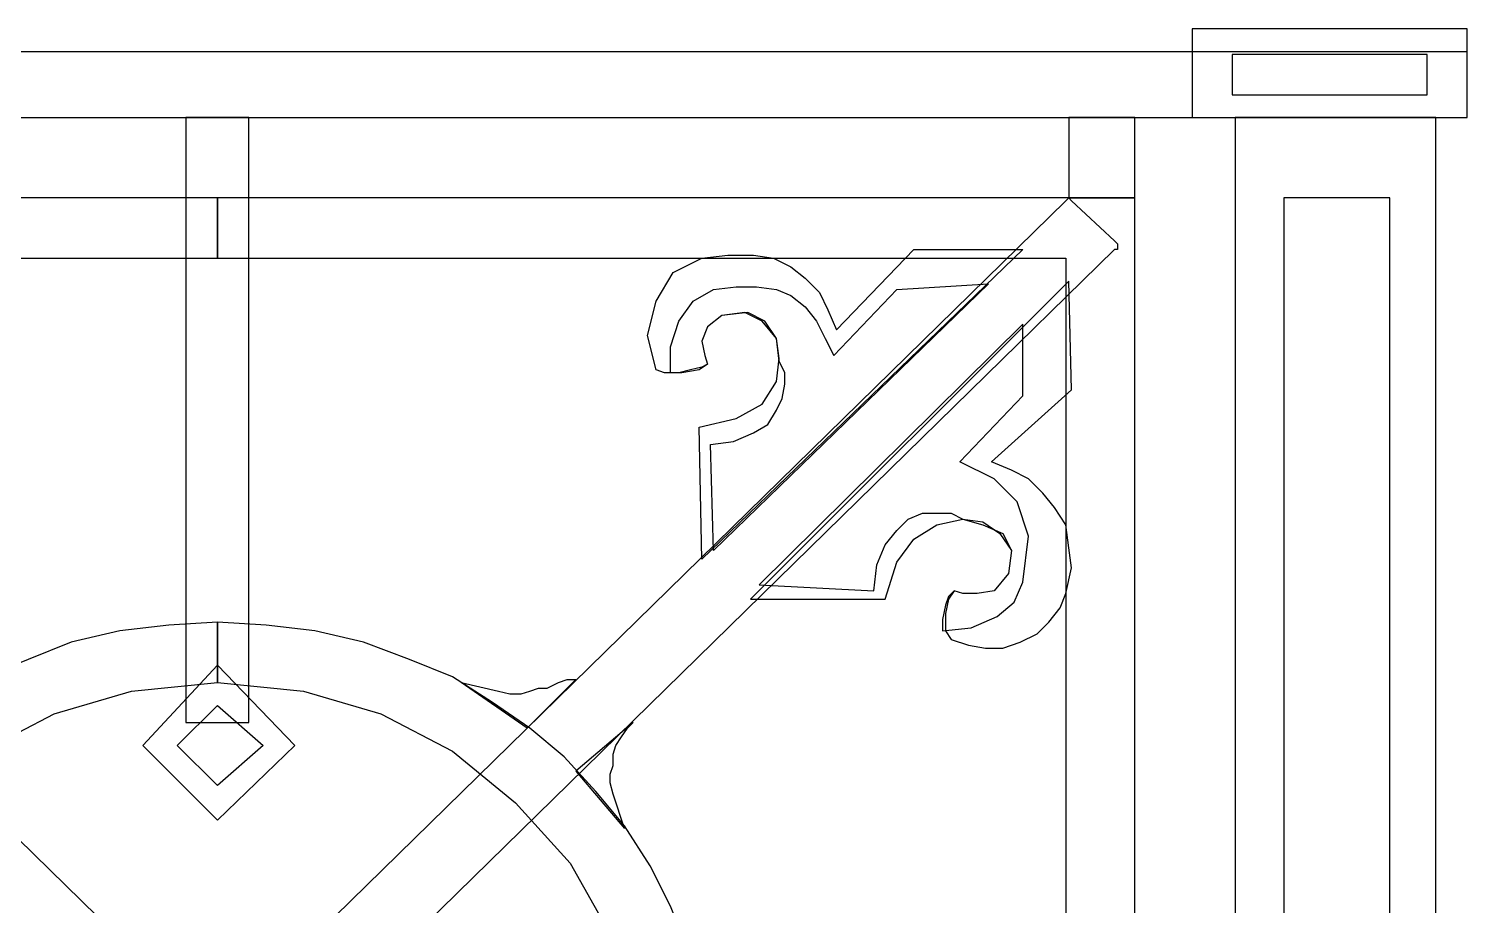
# Model space of a CAD drawing. Header units: centimetres. Extents: x -57 to 52, y -31 to 17.
# Drawn here: x 19.3 to 52.32, y -3.14 to 16.98 of the extents above; entities that cross this region are included whole.
import ezdxf

# ---------------------------------------------------------------- set-up
doc = ezdxf.new("R2010")
doc.units = ezdxf.units.CM
doc.header["$MEASUREMENT"] = 0
doc.layers.add('layer 1', color=7, linetype='Continuous')

msp = doc.modelspace()

# ---------------------------------------------------------------- linework, layer by layer
at = {"layer": 'layer 1', "color": 44}
for points, knots in [([(45.99899, 16.97884), (45.99899, 16.97884), (52.31543, 16.97884), (52.31543, 16.97884), (52.31543, 16.97884), (52.31543, 16.97884), (52.31543, 14.93916), (52.31543, 14.93916), (52.31543, 14.93916), (52.31543, 14.93916), (45.99899, 14.93916), (45.99899, 14.93916), (45.99899, 14.93916), (45.99899, 14.93916), (45.99899, 16.97884), (45.99899, 16.97884)], [0, 0, 0, 0, 0.25, 0.25, 0.25, 0.25, 0.5, 0.5, 0.5, 0.5, 0.75, 0.75, 0.75, 0.75, 1, 1, 1, 1]), ([(48.10447, 13.09686), (48.10447, 13.09686), (50.53893, 13.09686), (50.53893, 13.09686), (50.53893, 13.09686), (50.53893, 13.09686), (50.53893, -28.22319), (50.53893, -28.22319), (50.53893, -28.22319), (50.53893, -28.22319), (48.10447, -28.22319), (48.10447, -28.22319), (48.10447, -28.22319), (48.10447, -28.22319), (48.10447, 13.09686), (48.10447, 13.09686)], [0, 0, 0, 0, 0.25, 0.25, 0.25, 0.25, 0.5, 0.5, 0.5, 0.5, 0.75, 0.75, 0.75, 0.75, 1, 1, 1, 1]), ([(41.32745, 11.12297), (41.32745, 11.12297), (39.22197, 10.99138), (39.22197, 10.99138), (39.22197, 10.99138), (39.22197, 10.99138), (37.77445, 9.47807), (37.77445, 9.47807), (37.77445, 9.47807), (37.77445, 9.47807), (37.57706, 9.87284), (37.57706, 9.87284), (37.57706, 9.87284), (37.57706, 9.87284), (37.37968, 10.26762), (37.37968, 10.26762), (37.37968, 10.26762), (37.37968, 10.26762), (37.11649, 10.5966), (37.11649, 10.5966), (37.11649, 10.5966), (37.11649, 10.5966), (36.78751, 10.85979), (36.78751, 10.85979), (36.78751, 10.85979), (36.78751, 10.85979), (36.45853, 10.99138), (36.45853, 10.99138), (36.45853, 10.99138), (36.45853, 10.99138), (35.99795, 11.05718), (35.99795, 11.05718), (35.99795, 11.05718), (35.99795, 11.05718), (35.53738, 11.05718), (35.53738, 11.05718), (35.53738, 11.05718), (35.53738, 11.05718), (35.01101, 10.99138), (35.01101, 10.99138), (35.01101, 10.99138), (35.01101, 10.99138), (34.55044, 10.72819), (34.55044, 10.72819), (34.55044, 10.72819), (34.55044, 10.72819), (34.22145, 10.26762), (34.22145, 10.26762), (34.22145, 10.26762), (34.22145, 10.26762), (34.02407, 9.67545), (34.02407, 9.67545), (34.02407, 9.67545), (34.02407, 9.67545), (34.02407, 9.08329), (34.02407, 9.08329), (34.02407, 9.08329), (34.02407, 9.08329), (34.22145, 9.08329), (34.22145, 9.08329), (34.22145, 9.08329), (34.22145, 9.08329), (34.48464, 9.14908), (34.48464, 9.14908), (34.48464, 9.14908), (34.48464, 9.14908), (34.74782, 9.21488), (34.74782, 9.21488), (34.74782, 9.21488), (34.74782, 9.21488), (34.87942, 9.28068), (34.87942, 9.28068), (34.87942, 9.28068), (34.87942, 9.28068), (34.81362, 9.47807), (34.81362, 9.47807), (34.81362, 9.47807), (34.81362, 9.47807), (34.74782, 9.80705), (34.74782, 9.80705), (34.74782, 9.80705), (34.74782, 9.80705), (34.87942, 10.13603), (34.87942, 10.13603), (34.87942, 10.13603), (34.87942, 10.13603), (35.2084, 10.39921), (35.2084, 10.39921), (35.2084, 10.39921), (35.2084, 10.39921), (35.80057, 10.46501), (35.80057, 10.46501), (35.80057, 10.46501), (35.80057, 10.46501), (36.19534, 10.26762), (36.19534, 10.26762), (36.19534, 10.26762), (36.19534, 10.26762), (36.45853, 9.87284), (36.45853, 9.87284), (36.45853, 9.87284), (36.45853, 9.87284), (36.52432, 9.34647), (36.52432, 9.34647), (36.52432, 9.34647), (36.52432, 9.34647), (36.65592, 9.08329), (36.65592, 9.08329), (36.65592, 9.08329), (36.65592, 9.08329), (36.65592, 8.8201), (36.65592, 8.8201), (36.65592, 8.8201), (36.65592, 8.8201), (36.59012, 8.49112), (36.59012, 8.49112), (36.59012, 8.49112), (36.59012, 8.49112), (36.45853, 8.22794), (36.45853, 8.22794), (36.45853, 8.22794), (36.45853, 8.22794), (36.26114, 7.89895), (36.26114, 7.89895), (36.26114, 7.89895), (36.26114, 7.89895), (35.93216, 7.70157), (35.93216, 7.70157), (35.93216, 7.70157), (35.93216, 7.70157), (35.47158, 7.50418), (35.47158, 7.50418), (35.47158, 7.50418), (35.47158, 7.50418), (34.94521, 7.43838), (34.94521, 7.43838), (34.94521, 7.43838), (34.94521, 7.43838), (35.01101, 5.00392), (35.01101, 5.00392), (35.01101, 5.00392), (35.01101, 5.00392), (41.32745, 11.12297), (41.32745, 11.12297)], [0, 0, 0, 0, 0.02777778, 0.02777778, 0.02777778, 0.02777778, 0.05555556, 0.05555556, 0.05555556, 0.05555556, 0.08333333, 0.08333333, 0.08333333, 0.08333333, 0.11111111, 0.11111111, 0.11111111, 0.11111111, 0.13888889, 0.13888889, 0.13888889, 0.13888889, 0.16666667, 0.16666667, 0.16666667, 0.16666667, 0.19444444, 0.19444444, 0.19444444, 0.19444444, 0.22222222, 0.22222222, 0.22222222, 0.22222222, 0.25, 0.25, 0.25, 0.25, 0.27777778, 0.27777778, 0.27777778, 0.27777778, 0.30555556, 0.30555556, 0.30555556, 0.30555556, 0.33333333, 0.33333333, 0.33333333, 0.33333333, 0.36111111, 0.36111111, 0.36111111, 0.36111111, 0.38888889, 0.38888889, 0.38888889, 0.38888889, 0.41666667, 0.41666667, 0.41666667, 0.41666667, 0.44444444, 0.44444444, 0.44444444, 0.44444444, 0.47222222, 0.47222222, 0.47222222, 0.47222222, 0.5, 0.5, 0.5, 0.5, 0.52777778, 0.52777778, 0.52777778, 0.52777778, 0.55555556, 0.55555556, 0.55555556, 0.55555556, 0.58333333, 0.58333333, 0.58333333, 0.58333333, 0.61111111, 0.61111111, 0.61111111, 0.61111111, 0.63888889, 0.63888889, 0.63888889, 0.63888889, 0.66666667, 0.66666667, 0.66666667, 0.66666667, 0.69444444, 0.69444444, 0.69444444, 0.69444444, 0.72222222, 0.72222222, 0.72222222, 0.72222222, 0.75, 0.75, 0.75, 0.75, 0.77777778, 0.77777778, 0.77777778, 0.77777778, 0.80555556, 0.80555556, 0.80555556, 0.80555556, 0.83333333, 0.83333333, 0.83333333, 0.83333333, 0.86111111, 0.86111111, 0.86111111, 0.86111111, 0.88888889, 0.88888889, 0.88888889, 0.88888889, 0.91666667, 0.91666667, 0.91666667, 0.91666667, 0.94444444, 0.94444444, 0.94444444, 0.94444444, 0.97222222, 0.97222222, 0.97222222, 0.97222222, 1, 1, 1, 1]), ([(42.11701, 10.20182), (42.11701, 10.20182), (42.11701, 8.55692), (42.11701, 8.55692), (42.11701, 8.55692), (42.11701, 8.55692), (40.66949, 7.0436), (40.66949, 7.0436), (40.66949, 7.0436), (40.66949, 7.0436), (41.45904, 6.64883), (41.45904, 6.64883), (41.45904, 6.64883), (41.45904, 6.64883), (41.98541, 6.12246), (41.98541, 6.12246), (41.98541, 6.12246), (41.98541, 6.12246), (42.2486, 5.3329), (42.2486, 5.3329), (42.2486, 5.3329), (42.2486, 5.3329), (42.11701, 4.28016), (42.11701, 4.28016), (42.11701, 4.28016), (42.11701, 4.28016), (41.91962, 3.81959), (41.91962, 3.81959), (41.91962, 3.81959), (41.91962, 3.81959), (41.52484, 3.49061), (41.52484, 3.49061), (41.52484, 3.49061), (41.52484, 3.49061), (40.93267, 3.22742), (40.93267, 3.22742), (40.93267, 3.22742), (40.93267, 3.22742), (40.27471, 3.16162), (40.27471, 3.16162), (40.27471, 3.16162), (40.27471, 3.16162), (40.27471, 3.42481), (40.27471, 3.42481), (40.27471, 3.42481), (40.27471, 3.42481), (40.34051, 3.75379), (40.34051, 3.75379), (40.34051, 3.75379), (40.34051, 3.75379), (40.4063, 3.95118), (40.4063, 3.95118), (40.4063, 3.95118), (40.4063, 3.95118), (40.5379, 4.08277), (40.5379, 4.08277), (40.5379, 4.08277), (40.5379, 4.08277), (40.73529, 4.01698), (40.73529, 4.01698), (40.73529, 4.01698), (40.73529, 4.01698), (41.06427, 4.01698), (41.06427, 4.01698), (41.06427, 4.01698), (41.06427, 4.01698), (41.45904, 4.08277), (41.45904, 4.08277), (41.45904, 4.08277), (41.45904, 4.08277), (41.78803, 4.47755), (41.78803, 4.47755), (41.78803, 4.47755), (41.78803, 4.47755), (41.85382, 5.00392), (41.85382, 5.00392), (41.85382, 5.00392), (41.85382, 5.00392), (41.59064, 5.3987), (41.59064, 5.3987), (41.59064, 5.3987), (41.59064, 5.3987), (41.19586, 5.66188), (41.19586, 5.66188), (41.19586, 5.66188), (41.19586, 5.66188), (40.73529, 5.72768), (40.73529, 5.72768), (40.73529, 5.72768), (40.73529, 5.72768), (40.4721, 5.85927), (40.4721, 5.85927), (40.4721, 5.85927), (40.4721, 5.85927), (40.14312, 5.85927), (40.14312, 5.85927), (40.14312, 5.85927), (40.14312, 5.85927), (39.81414, 5.85927), (39.81414, 5.85927), (39.81414, 5.85927), (39.81414, 5.85927), (39.48516, 5.72768), (39.48516, 5.72768), (39.48516, 5.72768), (39.48516, 5.72768), (39.22197, 5.46449), (39.22197, 5.46449), (39.22197, 5.46449), (39.22197, 5.46449), (38.95879, 5.13551), (38.95879, 5.13551), (38.95879, 5.13551), (38.95879, 5.13551), (38.7614, 4.67494), (38.7614, 4.67494), (38.7614, 4.67494), (38.7614, 4.67494), (38.6956, 4.08277), (38.6956, 4.08277), (38.6956, 4.08277), (38.6956, 4.08277), (36.06375, 4.21436), (36.06375, 4.21436), (36.06375, 4.21436), (36.06375, 4.21436), (42.11701, 10.20182), (42.11701, 10.20182)], [0, 0, 0, 0, 0.03125, 0.03125, 0.03125, 0.03125, 0.0625, 0.0625, 0.0625, 0.0625, 0.09375, 0.09375, 0.09375, 0.09375, 0.125, 0.125, 0.125, 0.125, 0.15625, 0.15625, 0.15625, 0.15625, 0.1875, 0.1875, 0.1875, 0.1875, 0.21875, 0.21875, 0.21875, 0.21875, 0.25, 0.25, 0.25, 0.25, 0.28125, 0.28125, 0.28125, 0.28125, 0.3125, 0.3125, 0.3125, 0.3125, 0.34375, 0.34375, 0.34375, 0.34375, 0.375, 0.375, 0.375, 0.375, 0.40625, 0.40625, 0.40625, 0.40625, 0.4375, 0.4375, 0.4375, 0.4375, 0.46875, 0.46875, 0.46875, 0.46875, 0.5, 0.5, 0.5, 0.5, 0.53125, 0.53125, 0.53125, 0.53125, 0.5625, 0.5625, 0.5625, 0.5625, 0.59375, 0.59375, 0.59375, 0.59375, 0.625, 0.625, 0.625, 0.625, 0.65625, 0.65625, 0.65625, 0.65625, 0.6875, 0.6875, 0.6875, 0.6875, 0.71875, 0.71875, 0.71875, 0.71875, 0.75, 0.75, 0.75, 0.75, 0.78125, 0.78125, 0.78125, 0.78125, 0.8125, 0.8125, 0.8125, 0.8125, 0.84375, 0.84375, 0.84375, 0.84375, 0.875, 0.875, 0.875, 0.875, 0.90625, 0.90625, 0.90625, 0.90625, 0.9375, 0.9375, 0.9375, 0.9375, 0.96875, 0.96875, 0.96875, 0.96875, 1, 1, 1, 1]), ([(22.70711, 0.52977), (22.70711, 0.52977), (23.62826, -0.39137), (23.62826, -0.39137), (23.62826, -0.39137), (23.62826, -0.39137), (24.681, 0.52977), (24.681, 0.52977), (24.681, 0.52977), (24.681, 0.52977), (23.62826, 1.45092), (23.62826, 1.45092), (23.62826, 1.45092), (23.62826, 1.45092), (22.70711, 0.52977), (22.70711, 0.52977)], [0, 0, 0, 0, 0.25, 0.25, 0.25, 0.25, 0.5, 0.5, 0.5, 0.5, 0.75, 0.75, 0.75, 0.75, 1, 1, 1, 1])]:
    msp.add_open_spline(points, degree=3, knots=knots, dxfattribs=at)
at = {"layer": 'layer 1', "color": 29}
for points, knots in [([(-56.97217, 16.45247), (-56.97217, 16.45247), (52.31543, 16.45247), (52.31543, 16.45247), (52.31543, 16.45247), (52.31543, 16.45247), (52.31543, 14.93916), (52.31543, 14.93916), (52.31543, 14.93916), (52.31543, 14.93916), (-56.97217, 14.93916), (-56.97217, 14.93916), (-56.97217, 14.93916), (-56.97217, 14.93916), (-56.97217, 16.45247), (-56.97217, 16.45247)], [0, 0, 0, 0, 0.25, 0.25, 0.25, 0.25, 0.5, 0.5, 0.5, 0.5, 0.75, 0.75, 0.75, 0.75, 1, 1, 1, 1]), ([(22.9045, 14.93916), (22.9045, 14.93916), (24.35202, 14.93916), (24.35202, 14.93916), (24.35202, 14.93916), (24.35202, 14.93916), (24.35202, 1.05614), (24.35202, 1.05614), (24.35202, 1.05614), (24.35202, 1.05614), (22.9045, 1.05614), (22.9045, 1.05614), (22.9045, 1.05614), (22.9045, 1.05614), (22.9045, 14.93916), (22.9045, 14.93916)], [0, 0, 0, 0, 0.25, 0.25, 0.25, 0.25, 0.5, 0.5, 0.5, 0.5, 0.75, 0.75, 0.75, 0.75, 1, 1, 1, 1]), ([(43.16975, 14.93916), (43.16975, 14.93916), (44.68306, 14.93916), (44.68306, 14.93916), (44.68306, 14.93916), (44.68306, 14.93916), (44.68306, 13.09686), (44.68306, 13.09686), (44.68306, 13.09686), (44.68306, 13.09686), (43.16975, 13.09686), (43.16975, 13.09686), (43.16975, 13.09686), (43.16975, 13.09686), (43.16975, 14.93916), (43.16975, 14.93916)], [0, 0, 0, 0, 0.25, 0.25, 0.25, 0.25, 0.5, 0.5, 0.5, 0.5, 0.75, 0.75, 0.75, 0.75, 1, 1, 1, 1]), ([(46.98593, 14.93916), (46.98593, 14.93916), (51.59167, 14.93916), (51.59167, 14.93916), (51.59167, 14.93916), (51.59167, 14.93916), (51.59167, -29.53912), (51.59167, -29.53912), (51.59167, -29.53912), (51.59167, -29.53912), (46.98593, -29.53912), (46.98593, -29.53912), (46.98593, -29.53912), (46.98593, -29.53912), (46.98593, 14.93916), (46.98593, 14.93916)], [0, 0, 0, 0, 0.25, 0.25, 0.25, 0.25, 0.5, 0.5, 0.5, 0.5, 0.75, 0.75, 0.75, 0.75, 1, 1, 1, 1]), ([(2.50766, 13.09686), (2.50766, 13.09686), (23.62826, 13.09686), (23.62826, 13.09686), (23.62826, 13.09686), (23.62826, 13.09686), (23.62826, 11.71514), (23.62826, 11.71514), (23.62826, 11.71514), (23.62826, 11.71514), (4.08677, 11.71514), (4.08677, 11.71514), (4.08677, 11.71514), (4.08677, 11.71514), (4.08677, -26.24931), (4.08677, -26.24931), (4.08677, -26.24931), (4.08677, -26.24931), (23.62826, -26.24931), (23.62826, -26.24931), (23.62826, -26.24931), (23.62826, -26.24931), (23.62826, -27.63103), (23.62826, -27.63103), (23.62826, -27.63103), (23.62826, -27.63103), (2.50766, -27.63103), (2.50766, -27.63103), (2.50766, -27.63103), (2.50766, -27.63103), (2.50766, 13.09686), (2.50766, 13.09686)], [0, 0, 0, 0, 0.125, 0.125, 0.125, 0.125, 0.25, 0.25, 0.25, 0.25, 0.375, 0.375, 0.375, 0.375, 0.5, 0.5, 0.5, 0.5, 0.625, 0.625, 0.625, 0.625, 0.75, 0.75, 0.75, 0.75, 0.875, 0.875, 0.875, 0.875, 1, 1, 1, 1]), ([(2.96823, 12.10992), (2.96823, 12.10992), (3.82358, 13.03106), (3.82358, 13.03106), (3.82358, 13.03106), (3.82358, 13.03106), (3.88938, 13.09686), (3.88938, 13.09686), (3.88938, 13.09686), (3.88938, 13.09686), (3.95517, 13.09686), (3.95517, 13.09686), (3.95517, 13.09686), (3.95517, 13.09686), (4.02097, 13.09686), (4.02097, 13.09686), (4.02097, 13.09686), (4.02097, 13.09686), (4.08677, 13.03106), (4.08677, 13.03106), (4.08677, 13.03106), (4.08677, 13.03106), (44.22249, -26.24931), (44.22249, -26.24931), (44.22249, -26.24931), (44.22249, -26.24931), (44.28828, -26.24931), (44.28828, -26.24931), (44.28828, -26.24931), (44.28828, -26.24931), (44.28828, -26.3151), (44.28828, -26.3151), (44.28828, -26.3151), (44.28828, -26.3151), (44.28828, -26.3809), (44.28828, -26.3809), (44.28828, -26.3809), (44.28828, -26.3809), (44.22249, -26.4467), (44.22249, -26.4467), (44.22249, -26.4467), (44.22249, -26.4467), (43.23554, -27.36784), (43.23554, -27.36784), (43.23554, -27.36784), (43.23554, -27.36784), (43.16975, -27.43364), (43.16975, -27.43364), (43.16975, -27.43364), (43.16975, -27.43364), (43.16975, -27.43364), (43.16975, -27.43364), (43.16975, -27.43364), (43.16975, -27.43364), (43.16975, -27.43364), (43.16975, -27.43364), (43.16975, -27.43364), (43.16975, -27.43364), (43.10395, -27.36784), (43.10395, -27.36784), (43.10395, -27.36784), (43.10395, -27.36784), (2.96823, 11.91253), (2.96823, 11.91253), (2.96823, 11.91253), (2.96823, 11.91253), (2.90243, 11.91253), (2.90243, 11.91253), (2.90243, 11.91253), (2.90243, 11.91253), (2.90243, 11.97832), (2.90243, 11.97832), (2.90243, 11.97832), (2.90243, 11.97832), (2.90243, 12.04412), (2.90243, 12.04412), (2.90243, 12.04412), (2.90243, 12.04412), (2.96823, 12.10992), (2.96823, 12.10992)], [0, 0, 0, 0, 0.05, 0.05, 0.05, 0.05, 0.1, 0.1, 0.1, 0.1, 0.15, 0.15, 0.15, 0.15, 0.2, 0.2, 0.2, 0.2, 0.25, 0.25, 0.25, 0.25, 0.3, 0.3, 0.3, 0.3, 0.35, 0.35, 0.35, 0.35, 0.4, 0.4, 0.4, 0.4, 0.45, 0.45, 0.45, 0.45, 0.5, 0.5, 0.5, 0.5, 0.55, 0.55, 0.55, 0.55, 0.6, 0.6, 0.6, 0.6, 0.65, 0.65, 0.65, 0.65, 0.7, 0.7, 0.7, 0.7, 0.75, 0.75, 0.75, 0.75, 0.8, 0.8, 0.8, 0.8, 0.85, 0.85, 0.85, 0.85, 0.9, 0.9, 0.9, 0.9, 0.95, 0.95, 0.95, 0.95, 1, 1, 1, 1]), ([(44.22249, 12.10992), (44.22249, 12.10992), (43.23554, 13.03106), (43.23554, 13.03106), (43.23554, 13.03106), (43.23554, 13.03106), (43.16975, 13.09686), (43.16975, 13.09686), (43.16975, 13.09686), (43.16975, 13.09686), (43.16975, 13.09686), (43.16975, 13.09686), (43.16975, 13.09686), (43.16975, 13.09686), (43.16975, 13.09686), (43.16975, 13.09686), (43.16975, 13.09686), (43.16975, 13.09686), (43.10395, 13.03106), (43.10395, 13.03106), (43.10395, 13.03106), (43.10395, 13.03106), (2.96823, -26.24931), (2.96823, -26.24931), (2.96823, -26.24931), (2.96823, -26.24931), (2.90243, -26.24931), (2.90243, -26.24931), (2.90243, -26.24931), (2.90243, -26.24931), (2.90243, -26.3151), (2.90243, -26.3151), (2.90243, -26.3151), (2.90243, -26.3151), (2.90243, -26.3809), (2.90243, -26.3809), (2.90243, -26.3809), (2.90243, -26.3809), (2.96823, -26.4467), (2.96823, -26.4467), (2.96823, -26.4467), (2.96823, -26.4467), (3.82358, -27.36784), (3.82358, -27.36784), (3.82358, -27.36784), (3.82358, -27.36784), (3.88938, -27.43364), (3.88938, -27.43364), (3.88938, -27.43364), (3.88938, -27.43364), (3.95517, -27.43364), (3.95517, -27.43364), (3.95517, -27.43364), (3.95517, -27.43364), (4.02097, -27.43364), (4.02097, -27.43364), (4.02097, -27.43364), (4.02097, -27.43364), (4.08677, -27.36784), (4.08677, -27.36784), (4.08677, -27.36784), (4.08677, -27.36784), (44.22249, 11.91253), (44.22249, 11.91253), (44.22249, 11.91253), (44.22249, 11.91253), (44.28828, 11.91253), (44.28828, 11.91253), (44.28828, 11.91253), (44.28828, 11.91253), (44.28828, 11.97832), (44.28828, 11.97832), (44.28828, 11.97832), (44.28828, 11.97832), (44.28828, 12.04412), (44.28828, 12.04412), (44.28828, 12.04412), (44.28828, 12.04412), (44.22249, 12.10992), (44.22249, 12.10992)], [0, 0, 0, 0, 0.05, 0.05, 0.05, 0.05, 0.1, 0.1, 0.1, 0.1, 0.15, 0.15, 0.15, 0.15, 0.2, 0.2, 0.2, 0.2, 0.25, 0.25, 0.25, 0.25, 0.3, 0.3, 0.3, 0.3, 0.35, 0.35, 0.35, 0.35, 0.4, 0.4, 0.4, 0.4, 0.45, 0.45, 0.45, 0.45, 0.5, 0.5, 0.5, 0.5, 0.55, 0.55, 0.55, 0.55, 0.6, 0.6, 0.6, 0.6, 0.65, 0.65, 0.65, 0.65, 0.7, 0.7, 0.7, 0.7, 0.75, 0.75, 0.75, 0.75, 0.8, 0.8, 0.8, 0.8, 0.85, 0.85, 0.85, 0.85, 0.9, 0.9, 0.9, 0.9, 0.95, 0.95, 0.95, 0.95, 1, 1, 1, 1]), ([(23.62826, 13.09686), (23.62826, 13.09686), (44.68306, 13.09686), (44.68306, 13.09686), (44.68306, 13.09686), (44.68306, 13.09686), (44.68306, -27.63103), (44.68306, -27.63103), (44.68306, -27.63103), (44.68306, -27.63103), (23.62826, -27.63103), (23.62826, -27.63103), (23.62826, -27.63103), (23.62826, -27.63103), (23.62826, -26.24931), (23.62826, -26.24931), (23.62826, -26.24931), (23.62826, -26.24931), (43.10395, -26.24931), (43.10395, -26.24931), (43.10395, -26.24931), (43.10395, -26.24931), (43.10395, 11.71514), (43.10395, 11.71514), (43.10395, 11.71514), (43.10395, 11.71514), (23.62826, 11.71514), (23.62826, 11.71514), (23.62826, 11.71514), (23.62826, 11.71514), (23.62826, 13.09686), (23.62826, 13.09686)], [0, 0, 0, 0, 0.125, 0.125, 0.125, 0.125, 0.25, 0.25, 0.25, 0.25, 0.375, 0.375, 0.375, 0.375, 0.5, 0.5, 0.5, 0.5, 0.625, 0.625, 0.625, 0.625, 0.75, 0.75, 0.75, 0.75, 0.875, 0.875, 0.875, 0.875, 1, 1, 1, 1]), ([(42.11701, 11.91253), (42.11701, 11.91253), (39.61675, 11.91253), (39.61675, 11.91253), (39.61675, 11.91253), (39.61675, 11.91253), (37.84025, 10.07023), (37.84025, 10.07023), (37.84025, 10.07023), (37.84025, 10.07023), (37.64286, 10.53081), (37.64286, 10.53081), (37.64286, 10.53081), (37.64286, 10.53081), (37.44547, 10.92558), (37.44547, 10.92558), (37.44547, 10.92558), (37.44547, 10.92558), (37.11649, 11.25456), (37.11649, 11.25456), (37.11649, 11.25456), (37.11649, 11.25456), (36.78751, 11.51775), (36.78751, 11.51775), (36.78751, 11.51775), (36.78751, 11.51775), (36.39273, 11.71514), (36.39273, 11.71514), (36.39273, 11.71514), (36.39273, 11.71514), (35.93216, 11.78093), (35.93216, 11.78093), (35.93216, 11.78093), (35.93216, 11.78093), (35.33999, 11.78093), (35.33999, 11.78093), (35.33999, 11.78093), (35.33999, 11.78093), (34.74782, 11.71514), (34.74782, 11.71514), (34.74782, 11.71514), (34.74782, 11.71514), (34.08986, 11.38616), (34.08986, 11.38616), (34.08986, 11.38616), (34.08986, 11.38616), (33.69508, 10.72819), (33.69508, 10.72819), (33.69508, 10.72819), (33.69508, 10.72819), (33.4977, 9.93864), (33.4977, 9.93864), (33.4977, 9.93864), (33.4977, 9.93864), (33.69508, 9.14908), (33.69508, 9.14908), (33.69508, 9.14908), (33.69508, 9.14908), (33.89247, 9.08329), (33.89247, 9.08329), (33.89247, 9.08329), (33.89247, 9.08329), (34.28725, 9.08329), (34.28725, 9.08329), (34.28725, 9.08329), (34.28725, 9.08329), (34.68203, 9.14908), (34.68203, 9.14908), (34.68203, 9.14908), (34.68203, 9.14908), (34.87942, 9.28068), (34.87942, 9.28068), (34.87942, 9.28068), (34.87942, 9.28068), (34.81362, 9.47807), (34.81362, 9.47807), (34.81362, 9.47807), (34.81362, 9.47807), (34.74782, 9.80705), (34.74782, 9.80705), (34.74782, 9.80705), (34.74782, 9.80705), (34.87942, 10.13603), (34.87942, 10.13603), (34.87942, 10.13603), (34.87942, 10.13603), (35.2084, 10.39921), (35.2084, 10.39921), (35.2084, 10.39921), (35.2084, 10.39921), (35.73477, 10.46501), (35.73477, 10.46501), (35.73477, 10.46501), (35.73477, 10.46501), (36.12955, 10.26762), (36.12955, 10.26762), (36.12955, 10.26762), (36.12955, 10.26762), (36.45853, 9.87284), (36.45853, 9.87284), (36.45853, 9.87284), (36.45853, 9.87284), (36.52432, 9.41227), (36.52432, 9.41227), (36.52432, 9.41227), (36.52432, 9.41227), (36.45853, 8.8859), (36.45853, 8.8859), (36.45853, 8.8859), (36.45853, 8.8859), (36.12955, 8.35953), (36.12955, 8.35953), (36.12955, 8.35953), (36.12955, 8.35953), (35.53738, 8.03055), (35.53738, 8.03055), (35.53738, 8.03055), (35.53738, 8.03055), (34.68203, 7.83316), (34.68203, 7.83316), (34.68203, 7.83316), (34.68203, 7.83316), (34.74782, 4.80653), (34.74782, 4.80653), (34.74782, 4.80653), (34.74782, 4.80653), (42.11701, 11.91253), (42.11701, 11.91253)], [0, 0, 0, 0, 0.03125, 0.03125, 0.03125, 0.03125, 0.0625, 0.0625, 0.0625, 0.0625, 0.09375, 0.09375, 0.09375, 0.09375, 0.125, 0.125, 0.125, 0.125, 0.15625, 0.15625, 0.15625, 0.15625, 0.1875, 0.1875, 0.1875, 0.1875, 0.21875, 0.21875, 0.21875, 0.21875, 0.25, 0.25, 0.25, 0.25, 0.28125, 0.28125, 0.28125, 0.28125, 0.3125, 0.3125, 0.3125, 0.3125, 0.34375, 0.34375, 0.34375, 0.34375, 0.375, 0.375, 0.375, 0.375, 0.40625, 0.40625, 0.40625, 0.40625, 0.4375, 0.4375, 0.4375, 0.4375, 0.46875, 0.46875, 0.46875, 0.46875, 0.5, 0.5, 0.5, 0.5, 0.53125, 0.53125, 0.53125, 0.53125, 0.5625, 0.5625, 0.5625, 0.5625, 0.59375, 0.59375, 0.59375, 0.59375, 0.625, 0.625, 0.625, 0.625, 0.65625, 0.65625, 0.65625, 0.65625, 0.6875, 0.6875, 0.6875, 0.6875, 0.71875, 0.71875, 0.71875, 0.71875, 0.75, 0.75, 0.75, 0.75, 0.78125, 0.78125, 0.78125, 0.78125, 0.8125, 0.8125, 0.8125, 0.8125, 0.84375, 0.84375, 0.84375, 0.84375, 0.875, 0.875, 0.875, 0.875, 0.90625, 0.90625, 0.90625, 0.90625, 0.9375, 0.9375, 0.9375, 0.9375, 0.96875, 0.96875, 0.96875, 0.96875, 1, 1, 1, 1]), ([(43.16975, 11.18877), (43.16975, 11.18877), (43.23554, 8.68851), (43.23554, 8.68851), (43.23554, 8.68851), (43.23554, 8.68851), (41.39325, 7.0436), (41.39325, 7.0436), (41.39325, 7.0436), (41.39325, 7.0436), (41.85382, 6.84621), (41.85382, 6.84621), (41.85382, 6.84621), (41.85382, 6.84621), (42.2486, 6.64883), (42.2486, 6.64883), (42.2486, 6.64883), (42.2486, 6.64883), (42.57758, 6.31984), (42.57758, 6.31984), (42.57758, 6.31984), (42.57758, 6.31984), (42.84077, 5.99086), (42.84077, 5.99086), (42.84077, 5.99086), (42.84077, 5.99086), (43.10395, 5.59609), (43.10395, 5.59609), (43.10395, 5.59609), (43.10395, 5.59609), (43.16975, 5.06972), (43.16975, 5.06972), (43.16975, 5.06972), (43.16975, 5.06972), (43.23554, 4.60914), (43.23554, 4.60914), (43.23554, 4.60914), (43.23554, 4.60914), (43.10395, 4.01698), (43.10395, 4.01698), (43.10395, 4.01698), (43.10395, 4.01698), (42.97236, 3.68799), (42.97236, 3.68799), (42.97236, 3.68799), (42.97236, 3.68799), (42.70917, 3.35901), (42.70917, 3.35901), (42.70917, 3.35901), (42.70917, 3.35901), (42.44599, 3.09583), (42.44599, 3.09583), (42.44599, 3.09583), (42.44599, 3.09583), (42.05121, 2.89844), (42.05121, 2.89844), (42.05121, 2.89844), (42.05121, 2.89844), (41.65643, 2.76685), (41.65643, 2.76685), (41.65643, 2.76685), (41.65643, 2.76685), (41.26166, 2.76685), (41.26166, 2.76685), (41.26166, 2.76685), (41.26166, 2.76685), (40.86688, 2.83264), (40.86688, 2.83264), (40.86688, 2.83264), (40.86688, 2.83264), (40.4721, 2.96423), (40.4721, 2.96423), (40.4721, 2.96423), (40.4721, 2.96423), (40.34051, 3.16162), (40.34051, 3.16162), (40.34051, 3.16162), (40.34051, 3.16162), (40.34051, 3.5564), (40.34051, 3.5564), (40.34051, 3.5564), (40.34051, 3.5564), (40.4063, 3.88538), (40.4063, 3.88538), (40.4063, 3.88538), (40.4063, 3.88538), (40.5379, 4.08277), (40.5379, 4.08277), (40.5379, 4.08277), (40.5379, 4.08277), (40.73529, 4.01698), (40.73529, 4.01698), (40.73529, 4.01698), (40.73529, 4.01698), (41.06427, 4.01698), (41.06427, 4.01698), (41.06427, 4.01698), (41.06427, 4.01698), (41.45904, 4.08277), (41.45904, 4.08277), (41.45904, 4.08277), (41.45904, 4.08277), (41.78803, 4.47755), (41.78803, 4.47755), (41.78803, 4.47755), (41.78803, 4.47755), (41.85382, 5.00392), (41.85382, 5.00392), (41.85382, 5.00392), (41.85382, 5.00392), (41.65643, 5.3987), (41.65643, 5.3987), (41.65643, 5.3987), (41.65643, 5.3987), (41.19586, 5.59609), (41.19586, 5.59609), (41.19586, 5.59609), (41.19586, 5.59609), (40.73529, 5.72768), (40.73529, 5.72768), (40.73529, 5.72768), (40.73529, 5.72768), (40.14312, 5.59609), (40.14312, 5.59609), (40.14312, 5.59609), (40.14312, 5.59609), (39.61675, 5.2671), (39.61675, 5.2671), (39.61675, 5.2671), (39.61675, 5.2671), (39.22197, 4.74073), (39.22197, 4.74073), (39.22197, 4.74073), (39.22197, 4.74073), (38.95879, 3.88538), (38.95879, 3.88538), (38.95879, 3.88538), (38.95879, 3.88538), (35.86636, 3.88538), (35.86636, 3.88538), (35.86636, 3.88538), (35.86636, 3.88538), (43.16975, 11.18877), (43.16975, 11.18877)], [0, 0, 0, 0, 0.02777778, 0.02777778, 0.02777778, 0.02777778, 0.05555556, 0.05555556, 0.05555556, 0.05555556, 0.08333333, 0.08333333, 0.08333333, 0.08333333, 0.11111111, 0.11111111, 0.11111111, 0.11111111, 0.13888889, 0.13888889, 0.13888889, 0.13888889, 0.16666667, 0.16666667, 0.16666667, 0.16666667, 0.19444444, 0.19444444, 0.19444444, 0.19444444, 0.22222222, 0.22222222, 0.22222222, 0.22222222, 0.25, 0.25, 0.25, 0.25, 0.27777778, 0.27777778, 0.27777778, 0.27777778, 0.30555556, 0.30555556, 0.30555556, 0.30555556, 0.33333333, 0.33333333, 0.33333333, 0.33333333, 0.36111111, 0.36111111, 0.36111111, 0.36111111, 0.38888889, 0.38888889, 0.38888889, 0.38888889, 0.41666667, 0.41666667, 0.41666667, 0.41666667, 0.44444444, 0.44444444, 0.44444444, 0.44444444, 0.47222222, 0.47222222, 0.47222222, 0.47222222, 0.5, 0.5, 0.5, 0.5, 0.52777778, 0.52777778, 0.52777778, 0.52777778, 0.55555556, 0.55555556, 0.55555556, 0.55555556, 0.58333333, 0.58333333, 0.58333333, 0.58333333, 0.61111111, 0.61111111, 0.61111111, 0.61111111, 0.63888889, 0.63888889, 0.63888889, 0.63888889, 0.66666667, 0.66666667, 0.66666667, 0.66666667, 0.69444444, 0.69444444, 0.69444444, 0.69444444, 0.72222222, 0.72222222, 0.72222222, 0.72222222, 0.75, 0.75, 0.75, 0.75, 0.77777778, 0.77777778, 0.77777778, 0.77777778, 0.80555556, 0.80555556, 0.80555556, 0.80555556, 0.83333333, 0.83333333, 0.83333333, 0.83333333, 0.86111111, 0.86111111, 0.86111111, 0.86111111, 0.88888889, 0.88888889, 0.88888889, 0.88888889, 0.91666667, 0.91666667, 0.91666667, 0.91666667, 0.94444444, 0.94444444, 0.94444444, 0.94444444, 0.97222222, 0.97222222, 0.97222222, 0.97222222, 1, 1, 1, 1]), ([(23.62826, -17.95898), (23.62826, -17.95898), (22.50972, -17.89318), (22.50972, -17.89318), (22.50972, -17.89318), (22.50972, -17.89318), (21.39118, -17.76159), (21.39118, -17.76159), (21.39118, -17.76159), (21.39118, -17.76159), (20.27265, -17.4984), (20.27265, -17.4984), (20.27265, -17.4984), (20.27265, -17.4984), (19.2857, -17.10363), (19.2857, -17.10363), (19.2857, -17.10363), (19.2857, -17.10363), (18.29876, -16.64305), (18.29876, -16.64305), (18.29876, -16.64305), (18.29876, -16.64305), (17.37761, -16.11668), (17.37761, -16.11668), (17.37761, -16.11668), (17.37761, -16.11668), (16.52226, -15.52452), (16.52226, -15.52452), (16.52226, -15.52452), (16.52226, -15.52452), (15.7327, -14.80076), (15.7327, -14.80076), (15.7327, -14.80076), (15.7327, -14.80076), (15.00895, -14.077), (15.00895, -14.077), (15.00895, -14.077), (15.00895, -14.077), (14.35098, -13.22165), (14.35098, -13.22165), (14.35098, -13.22165), (14.35098, -13.22165), (13.75882, -12.36629), (13.75882, -12.36629), (13.75882, -12.36629), (13.75882, -12.36629), (13.29824, -11.44515), (13.29824, -11.44515), (13.29824, -11.44515), (13.29824, -11.44515), (12.96926, -10.4582), (12.96926, -10.4582), (12.96926, -10.4582), (12.96926, -10.4582), (12.64028, -9.47126), (12.64028, -9.47126), (12.64028, -9.47126), (12.64028, -9.47126), (12.50869, -8.35272), (12.50869, -8.35272), (12.50869, -8.35272), (12.50869, -8.35272), (12.44289, -7.29998), (12.44289, -7.29998), (12.44289, -7.29998), (12.44289, -7.29998), (12.50869, -6.18145), (12.50869, -6.18145), (12.50869, -6.18145), (12.50869, -6.18145), (12.64028, -5.12871), (12.64028, -5.12871), (12.64028, -5.12871), (12.64028, -5.12871), (12.96926, -4.14176), (12.96926, -4.14176), (12.96926, -4.14176), (12.96926, -4.14176), (13.29824, -3.15482), (13.29824, -3.15482), (13.29824, -3.15482), (13.29824, -3.15482), (13.75882, -2.23367), (13.75882, -2.23367), (13.75882, -2.23367), (13.75882, -2.23367), (14.35098, -1.31252), (14.35098, -1.31252), (14.35098, -1.31252), (14.35098, -1.31252), (15.00895, -0.52297), (15.00895, -0.52297), (15.00895, -0.52297), (15.00895, -0.52297), (15.7327, 0.26659), (15.7327, 0.26659), (15.7327, 0.26659), (15.7327, 0.26659), (16.52226, 0.92455), (16.52226, 0.92455), (16.52226, 0.92455), (16.52226, 0.92455), (17.37761, 1.51672), (17.37761, 1.51672), (17.37761, 1.51672), (17.37761, 1.51672), (18.29876, 2.10888), (18.29876, 2.10888), (18.29876, 2.10888), (18.29876, 2.10888), (19.2857, 2.50366), (19.2857, 2.50366), (19.2857, 2.50366), (19.2857, 2.50366), (20.27265, 2.89844), (20.27265, 2.89844), (20.27265, 2.89844), (20.27265, 2.89844), (21.39118, 3.16162), (21.39118, 3.16162), (21.39118, 3.16162), (21.39118, 3.16162), (22.50972, 3.29322), (22.50972, 3.29322), (22.50972, 3.29322), (22.50972, 3.29322), (23.62826, 3.35901), (23.62826, 3.35901), (23.62826, 3.35901), (23.62826, 3.35901), (23.62826, 1.97729), (23.62826, 1.97729), (23.62826, 1.97729), (23.62826, 1.97729), (21.65437, 1.7799), (21.65437, 1.7799), (21.65437, 1.7799), (21.65437, 1.7799), (19.87787, 1.25353), (19.87787, 1.25353), (19.87787, 1.25353), (19.87787, 1.25353), (18.23296, 0.39818), (18.23296, 0.39818), (18.23296, 0.39818), (18.23296, 0.39818), (16.85124, -0.78615), (16.85124, -0.78615), (16.85124, -0.78615), (16.85124, -0.78615), (15.66691, -2.16787), (15.66691, -2.16787), (15.66691, -2.16787), (15.66691, -2.16787), (14.74576, -3.68119), (14.74576, -3.68119), (14.74576, -3.68119), (14.74576, -3.68119), (14.21939, -5.45769), (14.21939, -5.45769), (14.21939, -5.45769), (14.21939, -5.45769), (14.022, -7.29998), (14.022, -7.29998), (14.022, -7.29998), (14.022, -7.29998), (14.21939, -9.14228), (14.21939, -9.14228), (14.21939, -9.14228), (14.21939, -9.14228), (14.74576, -10.85298), (14.74576, -10.85298), (14.74576, -10.85298), (14.74576, -10.85298), (15.66691, -12.43209), (15.66691, -12.43209), (15.66691, -12.43209), (15.66691, -12.43209), (16.85124, -13.74802), (16.85124, -13.74802), (16.85124, -13.74802), (16.85124, -13.74802), (18.23296, -14.86655), (18.23296, -14.86655), (18.23296, -14.86655), (18.23296, -14.86655), (19.87787, -15.7219), (19.87787, -15.7219), (19.87787, -15.7219), (19.87787, -15.7219), (21.65437, -16.24827), (21.65437, -16.24827), (21.65437, -16.24827), (21.65437, -16.24827), (23.62826, -16.44566), (23.62826, -16.44566), (23.62826, -16.44566), (23.62826, -16.44566), (23.62826, -17.95898), (23.62826, -17.95898)], [0, 0, 0, 0, 0.02, 0.02, 0.02, 0.02, 0.04, 0.04, 0.04, 0.04, 0.06, 0.06, 0.06, 0.06, 0.08, 0.08, 0.08, 0.08, 0.1, 0.1, 0.1, 0.1, 0.12, 0.12, 0.12, 0.12, 0.14, 0.14, 0.14, 0.14, 0.16, 0.16, 0.16, 0.16, 0.18, 0.18, 0.18, 0.18, 0.2, 0.2, 0.2, 0.2, 0.22, 0.22, 0.22, 0.22, 0.24, 0.24, 0.24, 0.24, 0.26, 0.26, 0.26, 0.26, 0.28, 0.28, 0.28, 0.28, 0.3, 0.3, 0.3, 0.3, 0.32, 0.32, 0.32, 0.32, 0.34, 0.34, 0.34, 0.34, 0.36, 0.36, 0.36, 0.36, 0.38, 0.38, 0.38, 0.38, 0.4, 0.4, 0.4, 0.4, 0.42, 0.42, 0.42, 0.42, 0.44, 0.44, 0.44, 0.44, 0.46, 0.46, 0.46, 0.46, 0.48, 0.48, 0.48, 0.48, 0.5, 0.5, 0.5, 0.5, 0.52, 0.52, 0.52, 0.52, 0.54, 0.54, 0.54, 0.54, 0.56, 0.56, 0.56, 0.56, 0.58, 0.58, 0.58, 0.58, 0.6, 0.6, 0.6, 0.6, 0.62, 0.62, 0.62, 0.62, 0.64, 0.64, 0.64, 0.64, 0.66, 0.66, 0.66, 0.66, 0.68, 0.68, 0.68, 0.68, 0.7, 0.7, 0.7, 0.7, 0.72, 0.72, 0.72, 0.72, 0.74, 0.74, 0.74, 0.74, 0.76, 0.76, 0.76, 0.76, 0.78, 0.78, 0.78, 0.78, 0.8, 0.8, 0.8, 0.8, 0.82, 0.82, 0.82, 0.82, 0.84, 0.84, 0.84, 0.84, 0.86, 0.86, 0.86, 0.86, 0.88, 0.88, 0.88, 0.88, 0.9, 0.9, 0.9, 0.9, 0.92, 0.92, 0.92, 0.92, 0.94, 0.94, 0.94, 0.94, 0.96, 0.96, 0.96, 0.96, 0.98, 0.98, 0.98, 0.98, 1, 1, 1, 1]), ([(23.62826, 3.35901), (23.62826, 3.35901), (24.74679, 3.29322), (24.74679, 3.29322), (24.74679, 3.29322), (24.74679, 3.29322), (25.86533, 3.16162), (25.86533, 3.16162), (25.86533, 3.16162), (25.86533, 3.16162), (26.98387, 2.89844), (26.98387, 2.89844), (26.98387, 2.89844), (26.98387, 2.89844), (28.03661, 2.50366), (28.03661, 2.50366), (28.03661, 2.50366), (28.03661, 2.50366), (29.02355, 2.10888), (29.02355, 2.10888), (29.02355, 2.10888), (29.02355, 2.10888), (29.9447, 1.51672), (29.9447, 1.51672), (29.9447, 1.51672), (29.9447, 1.51672), (30.80005, 0.92455), (30.80005, 0.92455), (30.80005, 0.92455), (30.80005, 0.92455), (31.5896, 0.26659), (31.5896, 0.26659), (31.5896, 0.26659), (31.5896, 0.26659), (32.31336, -0.52297), (32.31336, -0.52297), (32.31336, -0.52297), (32.31336, -0.52297), (32.97133, -1.31252), (32.97133, -1.31252), (32.97133, -1.31252), (32.97133, -1.31252), (33.56349, -2.23367), (33.56349, -2.23367), (33.56349, -2.23367), (33.56349, -2.23367), (34.02407, -3.15482), (34.02407, -3.15482), (34.02407, -3.15482), (34.02407, -3.15482), (34.41884, -4.14176), (34.41884, -4.14176), (34.41884, -4.14176), (34.41884, -4.14176), (34.68203, -5.12871), (34.68203, -5.12871), (34.68203, -5.12871), (34.68203, -5.12871), (34.87942, -6.18145), (34.87942, -6.18145), (34.87942, -6.18145), (34.87942, -6.18145), (34.94521, -7.29998), (34.94521, -7.29998), (34.94521, -7.29998), (34.94521, -7.29998), (34.87942, -8.35272), (34.87942, -8.35272), (34.87942, -8.35272), (34.87942, -8.35272), (34.68203, -9.47126), (34.68203, -9.47126), (34.68203, -9.47126), (34.68203, -9.47126), (34.41884, -10.4582), (34.41884, -10.4582), (34.41884, -10.4582), (34.41884, -10.4582), (34.02407, -11.44515), (34.02407, -11.44515), (34.02407, -11.44515), (34.02407, -11.44515), (33.56349, -12.36629), (33.56349, -12.36629), (33.56349, -12.36629), (33.56349, -12.36629), (32.97133, -13.22165), (32.97133, -13.22165), (32.97133, -13.22165), (32.97133, -13.22165), (32.31336, -14.077), (32.31336, -14.077), (32.31336, -14.077), (32.31336, -14.077), (31.5896, -14.80076), (31.5896, -14.80076), (31.5896, -14.80076), (31.5896, -14.80076), (30.80005, -15.52452), (30.80005, -15.52452), (30.80005, -15.52452), (30.80005, -15.52452), (29.9447, -16.11668), (29.9447, -16.11668), (29.9447, -16.11668), (29.9447, -16.11668), (29.02355, -16.64305), (29.02355, -16.64305), (29.02355, -16.64305), (29.02355, -16.64305), (28.03661, -17.10363), (28.03661, -17.10363), (28.03661, -17.10363), (28.03661, -17.10363), (26.98387, -17.4984), (26.98387, -17.4984), (26.98387, -17.4984), (26.98387, -17.4984), (25.86533, -17.76159), (25.86533, -17.76159), (25.86533, -17.76159), (25.86533, -17.76159), (24.74679, -17.89318), (24.74679, -17.89318), (24.74679, -17.89318), (24.74679, -17.89318), (23.62826, -17.95898), (23.62826, -17.95898), (23.62826, -17.95898), (23.62826, -17.95898), (23.62826, -16.44566), (23.62826, -16.44566), (23.62826, -16.44566), (23.62826, -16.44566), (25.60214, -16.24827), (25.60214, -16.24827), (25.60214, -16.24827), (25.60214, -16.24827), (27.37864, -15.7219), (27.37864, -15.7219), (27.37864, -15.7219), (27.37864, -15.7219), (29.02355, -14.86655), (29.02355, -14.86655), (29.02355, -14.86655), (29.02355, -14.86655), (30.47107, -13.74802), (30.47107, -13.74802), (30.47107, -13.74802), (30.47107, -13.74802), (31.7212, -12.43209), (31.7212, -12.43209), (31.7212, -12.43209), (31.7212, -12.43209), (32.57655, -10.85298), (32.57655, -10.85298), (32.57655, -10.85298), (32.57655, -10.85298), (33.16871, -9.14228), (33.16871, -9.14228), (33.16871, -9.14228), (33.16871, -9.14228), (33.3661, -7.29998), (33.3661, -7.29998), (33.3661, -7.29998), (33.3661, -7.29998), (33.16871, -5.45769), (33.16871, -5.45769), (33.16871, -5.45769), (33.16871, -5.45769), (32.57655, -3.68119), (32.57655, -3.68119), (32.57655, -3.68119), (32.57655, -3.68119), (31.7212, -2.16787), (31.7212, -2.16787), (31.7212, -2.16787), (31.7212, -2.16787), (30.47107, -0.78615), (30.47107, -0.78615), (30.47107, -0.78615), (30.47107, -0.78615), (29.02355, 0.39818), (29.02355, 0.39818), (29.02355, 0.39818), (29.02355, 0.39818), (27.37864, 1.25353), (27.37864, 1.25353), (27.37864, 1.25353), (27.37864, 1.25353), (25.60214, 1.7799), (25.60214, 1.7799), (25.60214, 1.7799), (25.60214, 1.7799), (23.62826, 1.97729), (23.62826, 1.97729), (23.62826, 1.97729), (23.62826, 1.97729), (23.62826, 3.35901), (23.62826, 3.35901)], [0, 0, 0, 0, 0.02, 0.02, 0.02, 0.02, 0.04, 0.04, 0.04, 0.04, 0.06, 0.06, 0.06, 0.06, 0.08, 0.08, 0.08, 0.08, 0.1, 0.1, 0.1, 0.1, 0.12, 0.12, 0.12, 0.12, 0.14, 0.14, 0.14, 0.14, 0.16, 0.16, 0.16, 0.16, 0.18, 0.18, 0.18, 0.18, 0.2, 0.2, 0.2, 0.2, 0.22, 0.22, 0.22, 0.22, 0.24, 0.24, 0.24, 0.24, 0.26, 0.26, 0.26, 0.26, 0.28, 0.28, 0.28, 0.28, 0.3, 0.3, 0.3, 0.3, 0.32, 0.32, 0.32, 0.32, 0.34, 0.34, 0.34, 0.34, 0.36, 0.36, 0.36, 0.36, 0.38, 0.38, 0.38, 0.38, 0.4, 0.4, 0.4, 0.4, 0.42, 0.42, 0.42, 0.42, 0.44, 0.44, 0.44, 0.44, 0.46, 0.46, 0.46, 0.46, 0.48, 0.48, 0.48, 0.48, 0.5, 0.5, 0.5, 0.5, 0.52, 0.52, 0.52, 0.52, 0.54, 0.54, 0.54, 0.54, 0.56, 0.56, 0.56, 0.56, 0.58, 0.58, 0.58, 0.58, 0.6, 0.6, 0.6, 0.6, 0.62, 0.62, 0.62, 0.62, 0.64, 0.64, 0.64, 0.64, 0.66, 0.66, 0.66, 0.66, 0.68, 0.68, 0.68, 0.68, 0.7, 0.7, 0.7, 0.7, 0.72, 0.72, 0.72, 0.72, 0.74, 0.74, 0.74, 0.74, 0.76, 0.76, 0.76, 0.76, 0.78, 0.78, 0.78, 0.78, 0.8, 0.8, 0.8, 0.8, 0.82, 0.82, 0.82, 0.82, 0.84, 0.84, 0.84, 0.84, 0.86, 0.86, 0.86, 0.86, 0.88, 0.88, 0.88, 0.88, 0.9, 0.9, 0.9, 0.9, 0.92, 0.92, 0.92, 0.92, 0.94, 0.94, 0.94, 0.94, 0.96, 0.96, 0.96, 0.96, 0.98, 0.98, 0.98, 0.98, 1, 1, 1, 1]), ([(21.91755, 0.52977), (21.91755, 0.52977), (23.62826, -1.18093), (23.62826, -1.18093), (23.62826, -1.18093), (23.62826, -1.18093), (25.40476, 0.52977), (25.40476, 0.52977), (25.40476, 0.52977), (25.40476, 0.52977), (23.62826, 2.37207), (23.62826, 2.37207), (23.62826, 2.37207), (23.62826, 2.37207), (21.91755, 0.52977), (21.91755, 0.52977)], [0, 0, 0, 0, 0.25, 0.25, 0.25, 0.25, 0.5, 0.5, 0.5, 0.5, 0.75, 0.75, 0.75, 0.75, 1, 1, 1, 1]), ([(29.22094, 1.97729), (29.22094, 1.97729), (30.73425, 0.92455), (30.73425, 0.92455), (30.73425, 0.92455), (30.73425, 0.92455), (31.85279, 2.04309), (31.85279, 2.04309), (31.85279, 2.04309), (31.85279, 2.04309), (31.6554, 2.04309), (31.6554, 2.04309), (31.6554, 2.04309), (31.6554, 2.04309), (31.45801, 1.97729), (31.45801, 1.97729), (31.45801, 1.97729), (31.45801, 1.97729), (31.19483, 1.8457), (31.19483, 1.8457), (31.19483, 1.8457), (31.19483, 1.8457), (30.99744, 1.8457), (30.99744, 1.8457), (30.99744, 1.8457), (30.99744, 1.8457), (30.80005, 1.7799), (30.80005, 1.7799), (30.80005, 1.7799), (30.80005, 1.7799), (30.60266, 1.71411), (30.60266, 1.71411), (30.60266, 1.71411), (30.60266, 1.71411), (30.33948, 1.71411), (30.33948, 1.71411), (30.33948, 1.71411), (30.33948, 1.71411), (30.07629, 1.7799), (30.07629, 1.7799), (30.07629, 1.7799), (30.07629, 1.7799), (29.22094, 1.97729), (29.22094, 1.97729)], [0, 0, 0, 0, 0.09090909, 0.09090909, 0.09090909, 0.09090909, 0.18181818, 0.18181818, 0.18181818, 0.18181818, 0.27272727, 0.27272727, 0.27272727, 0.27272727, 0.36363636, 0.36363636, 0.36363636, 0.36363636, 0.45454545, 0.45454545, 0.45454545, 0.45454545, 0.54545455, 0.54545455, 0.54545455, 0.54545455, 0.63636364, 0.63636364, 0.63636364, 0.63636364, 0.72727273, 0.72727273, 0.72727273, 0.72727273, 0.81818182, 0.81818182, 0.81818182, 0.81818182, 0.90909091, 0.90909091, 0.90909091, 0.90909091, 1, 1, 1, 1]), ([(32.97133, -1.37832), (32.97133, -1.37832), (31.85279, -0.06239), (31.85279, -0.06239), (31.85279, -0.06239), (31.85279, -0.06239), (33.16871, 1.05614), (33.16871, 1.05614), (33.16871, 1.05614), (33.16871, 1.05614), (33.03712, 0.92455), (33.03712, 0.92455), (33.03712, 0.92455), (33.03712, 0.92455), (32.90553, 0.72716), (32.90553, 0.72716), (32.90553, 0.72716), (32.90553, 0.72716), (32.77394, 0.52977), (32.77394, 0.52977), (32.77394, 0.52977), (32.77394, 0.52977), (32.70814, 0.33238), (32.70814, 0.33238), (32.70814, 0.33238), (32.70814, 0.33238), (32.70814, 0.0692), (32.70814, 0.0692), (32.70814, 0.0692), (32.70814, 0.0692), (32.64234, -0.12819), (32.64234, -0.12819), (32.64234, -0.12819), (32.64234, -0.12819), (32.64234, -0.32558), (32.64234, -0.32558), (32.64234, -0.32558), (32.64234, -0.32558), (32.70814, -0.58876), (32.70814, -0.58876), (32.70814, -0.58876), (32.70814, -0.58876), (32.97133, -1.37832), (32.97133, -1.37832)], [0, 0, 0, 0, 0.09090909, 0.09090909, 0.09090909, 0.09090909, 0.18181818, 0.18181818, 0.18181818, 0.18181818, 0.27272727, 0.27272727, 0.27272727, 0.27272727, 0.36363636, 0.36363636, 0.36363636, 0.36363636, 0.45454545, 0.45454545, 0.45454545, 0.45454545, 0.54545455, 0.54545455, 0.54545455, 0.54545455, 0.63636364, 0.63636364, 0.63636364, 0.63636364, 0.72727273, 0.72727273, 0.72727273, 0.72727273, 0.81818182, 0.81818182, 0.81818182, 0.81818182, 0.90909091, 0.90909091, 0.90909091, 0.90909091, 1, 1, 1, 1])]:
    msp.add_open_spline(points, degree=3, knots=knots, dxfattribs=at)
at = {"layer": 'layer 1', "color": 42}
msp.add_open_spline([(46.92013, 16.38667), (46.92013, 16.38667), (51.39428, 16.38667), (51.39428, 16.38667), (51.39428, 16.38667), (51.39428, 16.38667), (51.39428, 15.46553), (51.39428, 15.46553), (51.39428, 15.46553), (51.39428, 15.46553), (46.92013, 15.46553), (46.92013, 15.46553), (46.92013, 15.46553), (46.92013, 15.46553), (46.92013, 16.38667), (46.92013, 16.38667)], degree=3, knots=[0, 0, 0, 0, 0.25, 0.25, 0.25, 0.25, 0.5, 0.5, 0.5, 0.5, 0.75, 0.75, 0.75, 0.75, 1, 1, 1, 1], dxfattribs=at)

doc.saveas('drawing.dxf')
